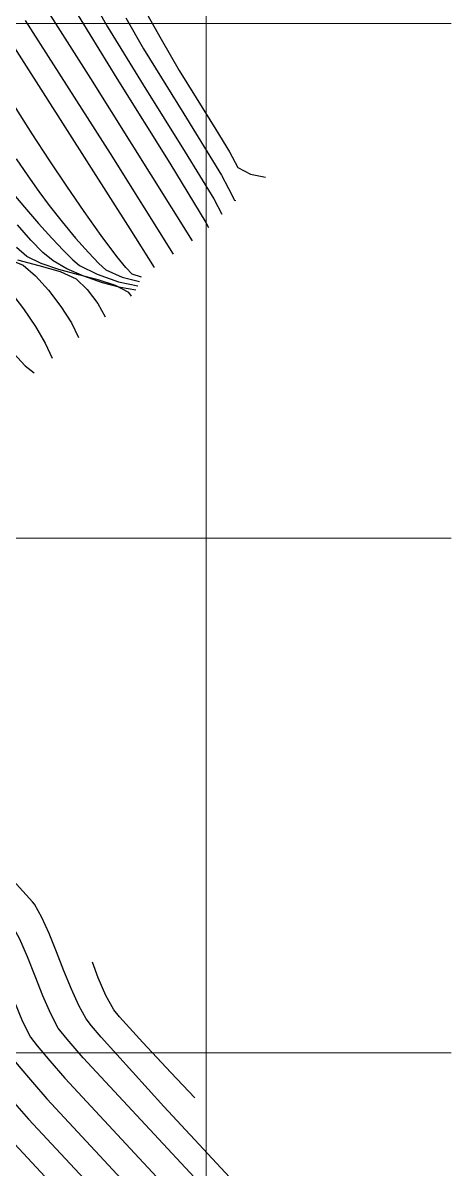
# Model space of a CAD drawing. Extents: x 62405 to 62842, y 108162 to 109685.
# Drawn here: x 62541.1 to 62561.9, y 108494.4 to 108550 of the extents above; entities that cross this region are included whole.
import ezdxf

# ---------------------------------------------------------------- set-up
doc = ezdxf.new("R2010")
doc.units = 0
doc.header["$LTSCALE"] = 0.999976
doc.header["$MEASUREMENT"] = 0
for name, color, linetype in [('coordinate', 2, 'Continuous'), ('curve livello 1 m', 2, 'Continuous'), ('curve livello 5 m', 7, 'Continuous')]:
    doc.layers.add(name, color=color, linetype=linetype)

msp = doc.modelspace()

# ---------------------------------------------------------------- linework, layer by layer
at = {"layer": 'coordinate', "linetype": 'Continuous', "lineweight": 0}
for p, q in [((62550, 108634.678), (62550, 108487.501)), ((62462.397, 108550), (62561.886, 108550)), ((62471.457, 108525), (62561.886, 108525)), ((62533.462, 108500), (62561.886, 108500))]:
    msp.add_line(p, q, dxfattribs=at)
at = {"layer": 'curve livello 1 m', "flags": 128}
for points in [[(62543.477, 108550.895), (62545.663, 108547.339), (62548.237, 108543.213), (62549.987, 108540.342), (62550.115, 108540.099)], [(62546.857, 108537.676), (62546.412, 108537.834), (62546.097, 108538.154), (62545.661, 108538.686), (62545.661, 108538.686), (62544.899, 108539.715), (62544.08, 108540.868), (62543.231, 108542.102), (62542.38, 108543.375), (62541.554, 108544.646), (62540.78, 108545.872), (62540.085, 108547.012), (62539.497, 108548.024), (62539.042, 108548.866), (62539.042, 108548.866), (62538.687, 108549.791), (62538.259, 108549.964), (62537.347, 108550.316)], [(62542.34, 108550.534), (62544.382, 108547.335), (62549.324, 108539.454)], [(62544.742, 108550.665), (62545.216, 108549.838), (62546.946, 108547.024), (62548.983, 108543.758), (62550.367, 108541.487), (62550.76, 108540.74)], [(62546.091, 108550.283), (62546.955, 108548.781), (62548.909, 108545.616), (62550.748, 108542.631), (62551.083, 108541.992), (62551.38, 108541.429), (62551.446, 108541.406)], [(62538.952, 108550.151), (62539.895, 108549.784), (62539.971, 108549.785), (62540.091, 108549.756), (62546.294, 108540.035), (62547.47, 108538.159)], [(62540.774, 108543.428), (62541.335, 108542.612), (62541.876, 108541.85), (62542.38, 108541.17), (62543.007, 108540.372), (62543.662, 108539.585), (62544.279, 108538.885), (62544.791, 108538.347), (62545.133, 108538.045), (62545.922, 108537.677), (62546.767, 108537.469)], [(62540.465, 108541.929), (62541.174, 108541.081), (62541.862, 108540.286), (62542.502, 108539.574), (62543.066, 108538.977), (62543.526, 108538.528), (62543.855, 108538.257), (62544.7, 108537.821), (62545.746, 108537.452), (62546.678, 108537.261)], [(62546.378, 108536.766), (62546.251, 108536.934), (62545.603, 108537.271), (62544.757, 108537.552), (62543.808, 108537.804), (62542.852, 108538.058), (62541.983, 108538.34), (62541.298, 108538.681), (62541.298, 108538.681), (62540.788, 108539.117)], [(62540.403, 108538.562), (62541.121, 108538.265), (62541.719, 108537.743), (62542.35, 108537.046), (62542.951, 108536.259), (62543.457, 108535.467), (62543.803, 108534.752)], [(62540.836, 108538.532), (62541.878, 108538.244), (62542.907, 108537.957), (62543.686, 108537.599), (62544.219, 108537.09), (62544.74, 108536.408), (62545.091, 108535.759)], [(62540.502, 108536.971), (62541.137, 108536.139), (62541.707, 108535.294), (62542.178, 108534.481), (62542.515, 108533.745)], [(62533.462, 108511.809), (62534.322, 108510.888), (62536.326, 108508.744), (62537.956, 108506.966), (62538.657, 108506.175), (62539.23, 108505.513), (62539.502, 108505.181), (62539.889, 108504.439), (62540.285, 108503.496), (62540.686, 108502.482), (62541.085, 108501.529), (62541.477, 108500.769), (62541.799, 108500.352), (62542.415, 108499.614), (62543.141, 108498.773), (62550.988, 108490.328), (62552.919, 108488.197), (62552.937, 108488.172)], [(62533.462, 108509.685), (62534.728, 108508.329), (62536.148, 108506.782), (62536.928, 108505.903), (62537.637, 108505.092), (62538.169, 108504.47), (62538.417, 108504.161), (62538.753, 108503.517), (62539.098, 108502.697), (62539.445, 108501.817), (62539.792, 108500.989), (62540.133, 108500.328), (62540.397, 108499.979), (62540.906, 108499.358), (62541.56, 108498.585), (62542.259, 108497.778), (62549.098, 108490.419), (62551.74, 108487.501)], [(62551.573, 108493.493), (62547.943, 108497.399), (62544.904, 108500.764), (62544.904, 108500.764), (62544.434, 108501.312), (62544.166, 108501.649), (62544.166, 108501.649), (62543.813, 108502.303), (62543.455, 108503.105), (62543.094, 108503.995), (62542.733, 108504.911), (62542.374, 108505.794), (62542.02, 108506.584), (62541.672, 108507.22), (62541.672, 108507.22), (62541.572, 108507.336), (62539.521, 108509.572)], [(62534.357, 108506.578), (62535.166, 108505.668), (62535.949, 108504.776), (62536.62, 108504.002), (62537.104, 108503.43), (62537.332, 108503.142), (62537.69, 108502.431), (62538.057, 108501.526), (62538.426, 108500.615), (62538.788, 108499.888), (62539.018, 108499.579), (62539.454, 108499.039), (62540.034, 108498.344), (62540.696, 108497.567), (62541.378, 108496.783), (62547.207, 108490.51), (62549.932, 108487.501)], [(62534.357, 108504.349), (62534.97, 108503.646), (62535.593, 108502.92), (62536.036, 108502.393), (62536.247, 108502.122), (62536.642, 108501.3), (62537.045, 108500.286), (62537.444, 108499.448), (62537.715, 108499.083), (62538.228, 108498.448), (62538.912, 108497.628), (62539.692, 108496.712), (62540.496, 108495.788), (62545.316, 108490.601), (62548.124, 108487.501)], [(62549.446, 108497.82), (62548.276, 108499.044), (62546.92, 108500.503), (62545.786, 108501.759), (62545.786, 108501.759), (62545.51, 108502.09), (62545.131, 108502.794), (62544.748, 108503.65), (62544.475, 108504.401)]]:
    msp.add_lwpolyline(points, dxfattribs=at)
at = {"layer": 'curve livello 5 m', "flags": 128}
for points in [[(62546.806, 108551.02), (62547.812, 108549.251), (62548.693, 108547.724), (62548.693, 108547.724), (62549.511, 108546.393), (62550.474, 108544.85), (62551.129, 108543.776), (62551.534, 108543.004), (62552.144, 108542.694), (62552.875, 108542.536)], [(62541.216, 108550.145), (62545.338, 108543.685), (62548.397, 108538.807)], [(62546.588, 108537.054), (62545.838, 108537.178), (62544.965, 108537.415), (62544.066, 108537.732), (62543.238, 108538.095), (62542.576, 108538.469), (62542.576, 108538.469), (62542.073, 108538.884), (62541.49, 108539.485), (62540.843, 108540.229)], [(62540.655, 108533.982), (62541.213, 108533.378), (62541.643, 108533.031)], [(62553.883, 108489.119), (62553.84, 108489.176), (62552.879, 108490.237), (62544.023, 108499.769), (62543.258, 108500.661), (62542.821, 108501.209), (62542.452, 108501.907), (62542.077, 108502.773), (62541.699, 108503.721), (62541.323, 108504.666), (62540.951, 108505.521), (62540.587, 108506.201), (62540.304, 108506.538), (62539.764, 108507.151), (62537.924, 108509.158), (62536.35, 108510.842)]]:
    msp.add_lwpolyline(points, dxfattribs=at)

doc.saveas('drawing.dxf')
